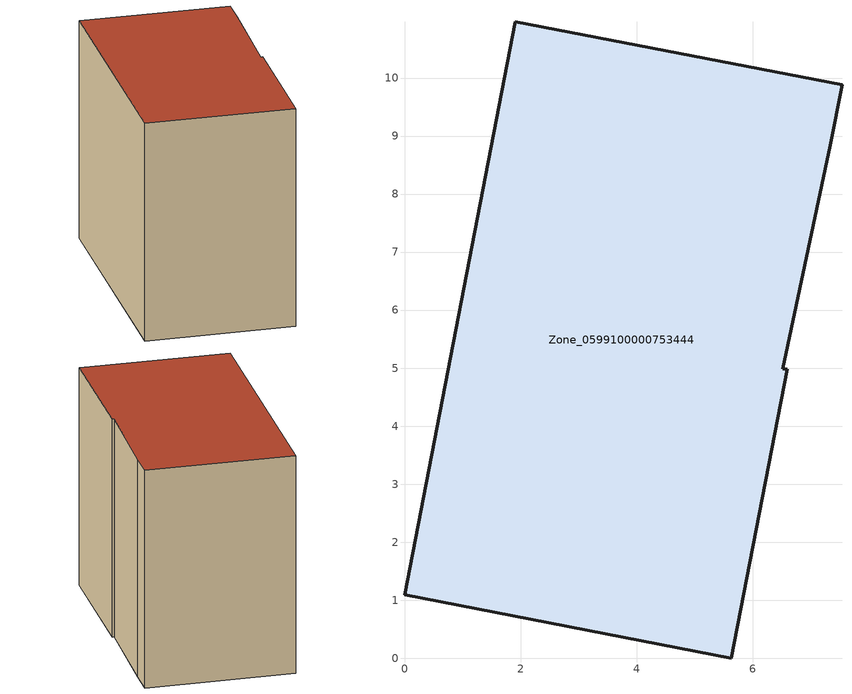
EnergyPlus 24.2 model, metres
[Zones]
Zone_0599100000753444
 floor ground (C_G): 0,1.09 1.91,10.97 7.54,9.88 7.34,8.84 6.52,4.99 6.59,4.98 5.63,0 z0
 wall outside (C_F): 6.52,4.99 7.34,8.84 7.54,9.88 1.91,10.97 0,1.09 5.63,0 6.59,4.98 6.52,4.99 z0:8.7
 roof outside (C_R): 5.63,0 6.59,4.98 6.52,4.99 7.34,8.84 7.54,9.88 1.91,10.97 0,1.09 z8.7
[BUILDING]
Pand.0599100000753444: North Axis=0; Terrain=City; Loads Convergence Tolerance Value=0.04; Temperature Convergence Tolerance Value=0.4; Solar Distribution=FullExterior; Maximum Number of Warmup Days=25; Minimum Number of Warmup Days=1
[Site:Location]
Rotterdam.The.Hague.AP_ZH_NLD Design_Conditions: Latitude=51.96; Longitude=4.45; Time Zone=1; Elevation=-4.5
[SITE:GROUNDTEMPERATURE:BUILDINGSURFACE]
18, 18, 18, 18, 18, 18, 18, 18, 18, 18, 18, 18
[MATERIAL] Thermal Absorptance=0.9; Solar Absorptance=0.7; Visible Absorptance=0.7
Name | Roughness | Thickness | Conductivity | Density | Specific Heat
G.TC.2006-2014 | MediumSmooth | 0.15 | 0.06 | 540 | 1210
F.TC.2006-2014 | Rough | 0.3 | 0.12 | 1920 | 840
R.TC.2006-2014 | MediumRough | 0.2 | 0.08 | 1500 | 1000
[CONSTRUCTION]
C_G: G.TC.2006-2014
C_F: F.TC.2006-2014
C_R: R.TC.2006-2014
[ZONE]
Zone_0599100000753444: Type=1; Multiplier=1; Ceiling Height=Autocalculate; Volume=Autocalculate; Floor Area=autocalculate; Part of Total Floor Area=Yes
[ZONEINFILTRATION:DESIGNFLOWRATE]
Infil_Zone_0599100000753444: Zone or ZoneList or Space or SpaceList=Zone_0599100000753444; Schedule=AlwaysOn; Design Flow Rate Calculation Method=Flow/Area; Flow Rate per Floor Area=0.0015; Constant Term Coefficient=1; Temperature Term Coefficient=0; Velocity Term Coefficient=0; Velocity Squared Term Coefficient=0
[HVACTEMPLATE:ZONE:IDEALLOADSAIRSYSTEM]
Zone_0599100000753444: Maximum Heating Supply Air Temperature=50; Minimum Cooling Supply Air Temperature=13; Maximum Heating Supply Air Humidity Ratio=0.0156; Minimum Cooling Supply Air Humidity Ratio=0.0077; Heating Limit=NoLimit; Cooling Limit=NoLimit; Dehumidification Control Type=ConstantSensibleHeatRatio; Cooling Sensible Heat Ratio=0.7; Dehumidification Setpoint=60; Humidification Control Type=None; Humidification Setpoint=30; Outdoor Air Method=None; Outdoor Air Flow Rate per Person=0.00944; Outdoor Air Flow Rate per Zone Floor Area=0; Outdoor Air Flow Rate per Zone=0; Demand Controlled Ventilation Type=None; Outdoor Air Economizer Type=NoEconomizer; Heat Recovery Type=None; Sensible Heat Recovery Effectiveness=0.7; Latent Heat Recovery Effectiveness=0.65
[ZONECONTROL:THERMOSTAT]
ThermostatControl_Zone_0599100000753444: Zone or ZoneList=Zone_0599100000753444; Control Type Schedule=DualSetpointControlType; Control 1=Thermostat_Zone_0599100000753444; Temperature Difference Between Cutout And Setpoint=0
[THERMOSTATSETPOINT:DUALSETPOINT]
Thermostat_Zone_0599100000753444: Heating Setpoint Temperature Schedule=HeatingSetpoint_Zone_0599100000753444; Cooling Setpoint Temperature Schedule=CoolingSetpoint_Zone_0599100000753444
[SCHEDULE:COMPACT]
HeatingSetpoint_Zone_0599100000753444: Through: 12/31, For: AllDays, Until: 24:00, 21
CoolingSetpoint_Zone_0599100000753444: Through: 12/31, For: AllDays, Until: 24:00, 24
DualSetpointControlType: Through: 12/31, For: AllDays, Until: 24:00, 4
AlwaysOn: Through: 12/31, For: AllDays, Until: 24:00, 1
